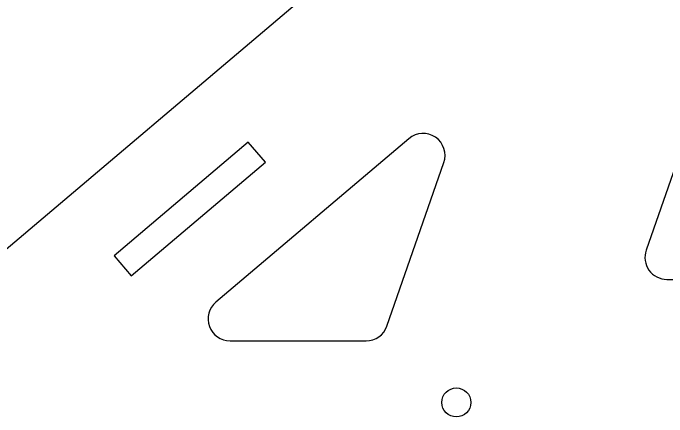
# Model space of a CAD drawing. Header units: millimetres. Extents: x -152 to 152, y -48 to 197.
# Drawn here: x -77.7 to -3.4, y 24.3 to 70.3 of the extents above; entities that cross this region are included whole.
import ezdxf

# ---------------------------------------------------------------- set-up
doc = ezdxf.new("R2010")
doc.units = ezdxf.units.MM

msp = doc.modelspace()

# ---------------------------------------------------------------- linework, layer by layer
at = {"color": 7, "linetype": 'Continuous', "lineweight": 25}
for p, q in [((-12.818, 99.113), (-90.818, 33)), ((2.825, 67.993), (-5.758, 43.321)), ((-32.74, 56.009), (-54.687, 37.407)), ((-50.994, 55.612), (-66.251, 42.68)), ((-49.055, 53.324), (-50.994, 55.612)), ((-64.311, 40.392), (-49.055, 53.324)), ((-35.234, 34.679), (-28.763, 53.281)), ((-66.251, 42.68), (-64.311, 40.392)), ((-3.397, 40), (39.26, 40)), ((-53.07, 33), (-37.595, 33))]:
    msp.add_line(p, q, dxfattribs=at)
msp.add_circle((-27.343, 25.994), 1.65, dxfattribs=at)
for centre, start, end in [((-31.124, 54.102), 340.81744, 130.28465), ((-3.397, 42.5), 160.81744, 270), ((-53.07, 35.5), 130.28465, 270), ((-37.595, 35.5), 270, 340.81744)]:
    msp.add_arc(centre, 2.5, start, end, dxfattribs=at)

doc.saveas('drawing.dxf')
